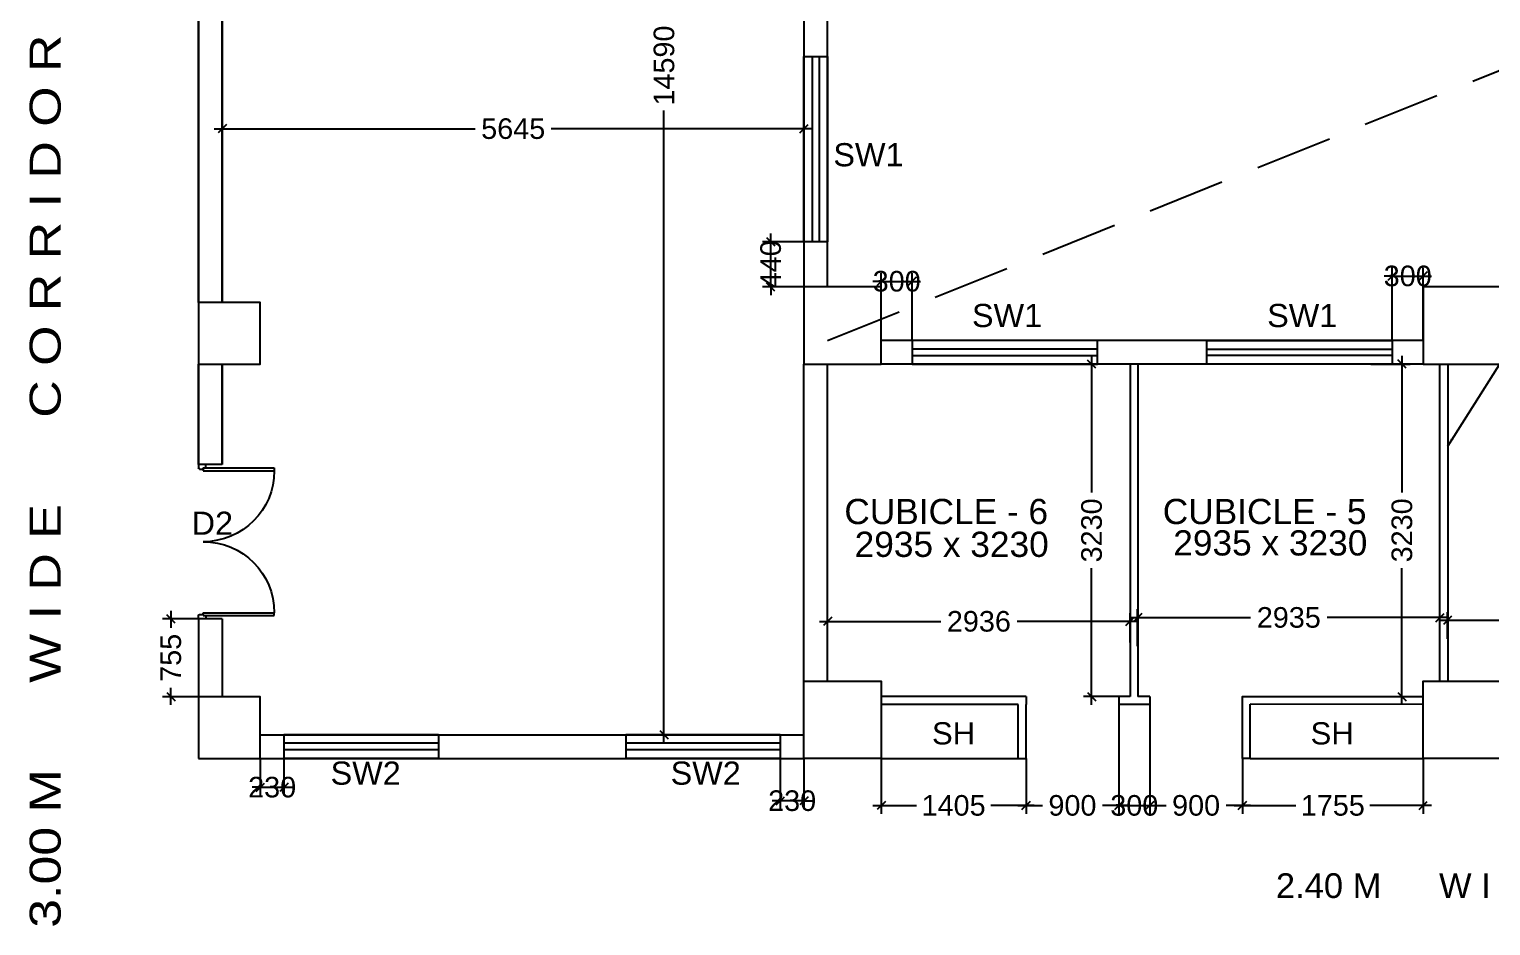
# Model space of a CAD drawing. Extents: x 7620542 to 7843793, y -6476226 to -6093835.
# Drawn here: x 7649897 to 7664083, y -6446034 to -6437325 of the extents above; entities that cross this region are included whole.
import ezdxf
from ezdxf.enums import TextEntityAlignment as Align

# ---------------------------------------------------------------- set-up
doc = ezdxf.new("R2010")
doc.units = 0
doc.header["$LTSCALE"] = 600
doc.header["$MEASUREMENT"] = 0
doc.header["$PDMODE"] = 35
doc.linetypes.add('HIDDEN2', pattern=[0.1875, 0.125, -0.0625])
doc.layers.get('0').update_dxf_attribs({"linetype": 'CONTINUOUS'})
doc.layers.get('Defpoints').update_dxf_attribs({"linetype": 'CONTINUOUS'})
for name, color, linetype in [('DOOR', 32, 'CONTINUOUS'), ('Duct', 8, 'CONTINUOUS'), ('joinery', 7, 'CONTINUOUS'), ('LA-column', 3, 'CONTINUOUS'), ('P Wall', 7, 'CONTINUOUS'), ('Room Dim', 1, 'CONTINUOUS'), ('Shleves', 7, 'CONTINUOUS'), ('TEXT', 6, 'CONTINUOUS'), ('TXT', 6, 'CONTINUOUS'), ('Walls', 7, 'CONTINUOUS'), ('WIN', 151, 'CONTINUOUS'), ('Working Dim', 5, 'CONTINUOUS')]:
    doc.layers.add(name, color=color, linetype=linetype)
doc.styles.add('ari', font='arial.ttf')
doc.styles.add('ARIAL', font='arial.ttf')
doc.dimstyles.new('int. dim', dxfattribs={"dimtxt": 450, "dimasz": 80, "dimexe": 80, "dimexo": 0, "dimgap": 70, "dimtad": 0, "dimdec": 0, "dimzin": 12, "dimdsep": 46, "dimtxsty": 'ari', "dimblk": 'OBLIQUE', "dimcen": 2, "dimdle": 80, "dimclrd": 256, "dimclre": 256, "dimclrt": 6, "dimadec": 0, "dimazin": 0, "dimtfac": 1, "dimtdec": 0, "dimtix": 1, "dimtmove": 2, "dimatfit": 3, "dimfxl": 1, "dimtolj": 1, "dimtzin": 0, "dimlwd": -1, "dimlwe": -1, "dimarcsym": 0})

# ---------------------------------------------------------------- blocks, each defined once
blk = doc.blocks.new('Z$W@#1275')
at = {"layer": 'DOOR'}
for p, q in [((73.06782003119588, 1499.977962647332), (0, 1499.977962647332)), ((0, 1499.977962647332), (0, 1467.097443633247)), ((0, 1467.097443633247), (1.826695499941707, 1467.097443633247)), ((10.96017300430685, 1456.137270628707), (10.96017300430685, 1457.963966129348)), ((10.96017300430685, 1456.137270628707), (47.49408301990479, 1456.137270628707)), ((47.49408301990479, 1467.097443633247), (736.4192433170974, 1467.097443633247)), ((47.49408301990479, 1467.097443633247), (47.49408301990479, 1438.914141621324)), ((47.49408301990479, 1456.137270628707), (47.49408301990479, 1467.097443633247)), ((47.49408301990479, 1467.097443633247), (73.06782003119588, 1467.097443633247)), ((47.49408301990479, 1438.914141621324), (736.4192433170974, 1438.914141621324)), ((73.06782003119588, 1467.097443633247), (73.06782003119588, 1499.977962647332)), ((736.4192433170974, 1467.097443633247), (736.4192433170974, 1438.914141621324)), ((0, 32.8805190139683), (1.826695499941707, 32.8805190139683)), ((0, 0), (0, 32.8805190139683)), ((73.06782003119588, 0), (0, 0)), ((10.96017300430685, 43.8406920186244), (10.96017300430685, 42.01399651786778)), ((10.96017300430685, 43.8406920186244), (47.49408301990479, 43.8406920186244)), ((47.49408301990479, 61.06382102600764), (736.4192433170974, 61.06382102600764)), ((47.49408301990479, 32.8805190139683), (47.49408301990479, 61.06382102600764)), ((47.49408301990479, 43.8406920186244), (47.49408301990479, 32.8805190139683)), ((47.49408301990479, 32.8805190139683), (736.4192433170974, 32.8805190139683)), ((47.49408301990479, 32.8805190139683), (73.06782003119588, 32.8805190139683)), ((73.06782003119588, 32.8805190139683), (73.06782003119588, 0)), ((736.4192433170974, 32.8805190139683), (736.4192433170974, 61.06382102600764))]:
    blk.add_line(p, q, dxfattribs=at)
for centre, start, end in [((10.96017300430685, 1467.097443633247), 180, 270), ((10.96017300430685, 32.8805190139683), 90, 180)]:
    blk.add_arc(centre, 9.13347750388912, start, end, dxfattribs=at)
at = {"layer": 'DOOR', "color": 145}
for centre, start, end in [((47.49408301990479, 1438.914141621324), 270, 0), ((47.49408301990479, 61.06382102600764), 0, 90)]:
    blk.add_arc(centre, 688.9251602976728, start, end, dxfattribs=at)
blk = doc.blocks.new('_Oblique')
at = {"color": 0, "linetype": 'ByBlock', "lineweight": -2}
blk.add_line((-0.5, -0.5), (0.5, 0.5), dxfattribs=at)
blk = doc.blocks.new('*D745')
at = {"layer": 'Defpoints', "color": 0, "transparency": 16777216}
for p in [(7657416.55122641, -6438291.97598238), (7651771.963846215, -6438874.152665258, 4.760015817903616), (7657416.55122641, -6438874.152665258, 1.372434956814717)]:
    blk.add_point(p, dxfattribs=at)
at = {"layer": 'Working Dim', "transparency": 16777216}
for p, q in [((7651771.963846215, -6438874.152665258), (7651771.963846215, -6438211.97598238)), ((7657416.55122641, -6438874.152665258), (7657416.55122641, -6438211.97598238)), ((7651691.963846215, -6438291.97598238), (7654224.871451729, -6438291.97598238)), ((7657496.55122641, -6438291.97598238), (7654963.643620896, -6438291.97598238))]:
    blk.add_line(p, q, dxfattribs=at)
at = {"layer": 'Working Dim', "transparency": 16777216, "xscale": 80, "yscale": 80, "zscale": 80, "rotation": 180}
blk.add_blockref('_Oblique', (7651771.963846215, -6438291.97598238), dxfattribs=at)
at = {"layer": 'Working Dim', "transparency": 16777216, "xscale": 80, "yscale": 80, "zscale": 80}
blk.add_blockref('_Oblique', (7657416.55122641, -6438291.97598238), dxfattribs=at)
at = {"layer": 'Working Dim', "color": 6, "transparency": 16777216, "insert": (7654594.257536313, -6438291.97598238), "char_height": 200, "attachment_point": 5, "style": 'ari'}
blk.add_mtext('\\A1;5645', dxfattribs=at)
blk = doc.blocks.new('*D746')
at = {"layer": 'Defpoints', "color": 0, "transparency": 16777216}
for p in [(7655398.798242161, -6429588.906405208, 4.76001581790365), (7656057.833688587, -6429588.906405208), (7655397.811812576, -6444178.79331865, 0.6807552645276065)]:
    blk.add_point(p, dxfattribs=at)
at = {"layer": 'Working Dim', "transparency": 16777216}
for p, q in [((7655398.798242161, -6429588.906405208), (7656137.833688587, -6429588.906405208)), ((7656057.833688587, -6429508.906405208), (7656057.833688587, -6437241.378306137)), ((7656057.833688587, -6444258.79331865), (7656057.833688587, -6438114.529738607)), ((7655397.811812576, -6444178.79331865), (7656137.833688587, -6444178.79331865))]:
    blk.add_line(p, q, dxfattribs=at)
at = {"layer": 'Working Dim', "transparency": 16777216, "xscale": 80, "yscale": 80, "zscale": 80}
for p, rotation in [((7656057.833688587, -6429588.906405208), 90), ((7656057.833688587, -6444178.79331865), 270)]:
    blk.add_blockref('_Oblique', p, dxfattribs=dict(at, rotation=rotation))
at = {"layer": 'Working Dim', "color": 6, "transparency": 16777216, "insert": (7656058.820118174, -6437677.954022371), "char_height": 200, "attachment_point": 5, "rotation": 90, "style": 'ari'}
blk.add_mtext('\\A1;14590', dxfattribs=at)
blk = doc.blocks.new('*D772')
at = {"layer": 'Defpoints', "color": 0, "transparency": 16777216}
for p in [(7660582.553040676, -6443077.895976027), (7657646.463598749, -6443281.659899146, 4.760015817903616), (7660582.553040676, -6443281.657073616, -19.52378092832805)]:
    blk.add_point(p, dxfattribs=at)
at = {"layer": 'Working Dim', "transparency": 16777216}
for p, q in [((7657646.463598749, -6443281.659899146), (7657646.463598749, -6442997.895976027)), ((7660582.553040676, -6443281.657073616), (7660582.553040676, -6442997.895976027)), ((7657566.463598749, -6443077.895976027), (7658744.235468416, -6443077.895976027)), ((7660662.553040676, -6443077.895976027), (7659484.781171008, -6443077.895976027))]:
    blk.add_line(p, q, dxfattribs=at)
at = {"layer": 'Working Dim', "transparency": 16777216, "xscale": 80, "yscale": 80, "zscale": 80, "rotation": 180}
blk.add_blockref('_Oblique', (7657646.463598749, -6443077.895976027), dxfattribs=at)
at = {"layer": 'Working Dim', "transparency": 16777216, "xscale": 80, "yscale": 80, "zscale": 80}
blk.add_blockref('_Oblique', (7660582.553040676, -6443077.895976027), dxfattribs=at)
at = {"layer": 'Working Dim', "color": 6, "transparency": 16777216, "insert": (7659114.508319712, -6443077.895976027), "char_height": 200, "attachment_point": 5, "style": 'ari'}
blk.add_mtext('\\A1;2936', dxfattribs=at)
blk = doc.blocks.new('*D773')
at = {"layer": 'Defpoints', "color": 0, "transparency": 16777216}
for p in [(7660209.191403732, -6440578.731224652), (7660473.053040616, -6440578.731224652, 5.131057828140911), (7660473.053040617, -6443808.309787278, -19.58505964830869)]:
    blk.add_point(p, dxfattribs=at)
at = {"layer": 'Working Dim', "transparency": 16777216}
for p, q in [((7660209.191403732, -6440498.731224652), (7660209.191403732, -6441825.294039389)), ((7660473.053040616, -6440578.731224652), (7660129.191403732, -6440578.731224652)), ((7660209.191403732, -6443888.309787278), (7660209.191403732, -6442561.74697254)), ((7660473.053040617, -6443808.309787278), (7660129.191403732, -6443808.309787278))]:
    blk.add_line(p, q, dxfattribs=at)
at = {"layer": 'Working Dim', "transparency": 16777216, "xscale": 80, "yscale": 80, "zscale": 80}
for p, rotation in [((7660209.191403732, -6440578.731224652), 90), ((7660209.191403732, -6443808.309787278), 270)]:
    blk.add_blockref('_Oblique', p, dxfattribs=dict(at, rotation=rotation))
at = {"layer": 'Working Dim', "color": 6, "transparency": 16777216, "insert": (7660209.191403734, -6442193.520505964), "char_height": 200, "attachment_point": 5, "rotation": 90, "style": 'ari'}
blk.add_mtext('\\A1;3230', dxfattribs=at)
blk = doc.blocks.new('*D774')
at = {"layer": 'Defpoints', "color": 0, "transparency": 16777216}
for p in [(7663590.053040677, -6443040.173494604), (7660655.553040676, -6443317.131536373, -19.52790841678982), (7663590.053040677, -6443317.131536373, -15.1036585776494)]:
    blk.add_point(p, dxfattribs=at)
at = {"layer": 'Working Dim', "transparency": 16777216}
for p, q in [((7660575.553040676, -6443040.173494604), (7661751.711635492, -6443040.173494604)), ((7660655.553040676, -6443317.131536373), (7660655.553040676, -6442960.173494604)), ((7663670.053040677, -6443040.173494604), (7662493.89444586, -6443040.173494604)), ((7663590.053040677, -6443317.131536373), (7663590.053040677, -6442960.173494604))]:
    blk.add_line(p, q, dxfattribs=at)
at = {"layer": 'Working Dim', "transparency": 16777216, "xscale": 80, "yscale": 80, "zscale": 80, "rotation": 180}
blk.add_blockref('_Oblique', (7660655.553040676, -6443040.173494604), dxfattribs=at)
at = {"layer": 'Working Dim', "transparency": 16777216, "xscale": 80, "yscale": 80, "zscale": 80}
blk.add_blockref('_Oblique', (7663590.053040677, -6443040.173494604), dxfattribs=at)
at = {"layer": 'Working Dim', "color": 6, "transparency": 16777216, "insert": (7662122.803040676, -6443040.173494604), "char_height": 200, "attachment_point": 5, "style": 'ari'}
blk.add_mtext('\\A1;2935', dxfattribs=at)
blk = doc.blocks.new('*D775')
at = {"layer": 'Defpoints', "color": 0, "transparency": 16777216}
for p in [(7662919.675343364, -6440577.731456461, -0.9705825396280776), (7663221.404949181, -6440577.731456461), (7663090.937195888, -6443808.137476184, -12.43530747238332)]:
    blk.add_point(p, dxfattribs=at)
at = {"layer": 'Working Dim', "transparency": 16777216}
for p, q in [((7663221.404949181, -6440497.731456461), (7663221.404949181, -6441824.707999747)), ((7662919.675343364, -6440577.731456461), (7663301.404949181, -6440577.731456461)), ((7663221.404949181, -6443888.137476184), (7663221.404949181, -6442561.160932899)), ((7663090.937195888, -6443808.137476184), (7663301.404949181, -6443808.137476184))]:
    blk.add_line(p, q, dxfattribs=at)
at = {"layer": 'Working Dim', "transparency": 16777216, "xscale": 80, "yscale": 80, "zscale": 80}
for p, rotation in [((7663221.404949181, -6440577.731456461), 90), ((7663221.404949181, -6443808.137476184), 270)]:
    blk.add_blockref('_Oblique', p, dxfattribs=dict(at, rotation=rotation))
at = {"layer": 'Working Dim', "color": 6, "transparency": 16777216, "insert": (7663221.404949183, -6442192.934466322), "char_height": 200, "attachment_point": 5, "rotation": 90, "style": 'ari'}
blk.add_mtext('\\A1;3230', dxfattribs=at)
blk = doc.blocks.new('*D776')
at = {"layer": 'Defpoints', "color": 0, "transparency": 16777216}
for p in [(7666597.553040678, -6443066.495867), (7663663.053040677, -6443248.105647718, -15.1036585776494), (7666597.553040678, -6443248.106175544, -10.56732404441936)]:
    blk.add_point(p, dxfattribs=at)
at = {"layer": 'Working Dim', "transparency": 16777216}
for p, q in [((7663583.053040677, -6443066.495867), (7664759.211635494, -6443066.495867)), ((7663663.053040677, -6443248.105647718), (7663663.053040677, -6442986.495867)), ((7666677.553040678, -6443066.495867), (7665501.394445862, -6443066.495867)), ((7666597.553040678, -6443248.106175544), (7666597.553040678, -6442986.495867))]:
    blk.add_line(p, q, dxfattribs=at)
at = {"layer": 'Working Dim', "transparency": 16777216, "xscale": 80, "yscale": 80, "zscale": 80, "rotation": 180}
blk.add_blockref('_Oblique', (7663663.053040677, -6443066.495867), dxfattribs=at)
at = {"layer": 'Working Dim', "transparency": 16777216, "xscale": 80, "yscale": 80, "zscale": 80}
blk.add_blockref('_Oblique', (7666597.553040678, -6443066.495867), dxfattribs=at)
at = {"layer": 'Working Dim', "color": 6, "transparency": 16777216, "insert": (7665130.303040678, -6443066.495867), "char_height": 200, "attachment_point": 5, "style": 'ari'}
blk.add_mtext('\\A1;2935', dxfattribs=at)
blk = doc.blocks.new('*D1036')
at = {"layer": 'Defpoints', "color": 0, "transparency": 16777216}
for p in [(7657186.660352939, -6444408.299372768), (7657416.551230484, -6444408.808345427, 2.28265235847357), (7657186.660352939, -6444820.358260684)]:
    blk.add_point(p, dxfattribs=at)
at = {"layer": 'Working Dim', "transparency": 16777216}
for p, q in [((7657186.660352939, -6444408.299372768), (7657186.660352939, -6444900.358260684)), ((7657416.551230484, -6444408.808345427), (7657416.551230484, -6444900.358260684)), ((7657186.660352939, -6444820.358260684), (7657106.660352939, -6444820.358260684)), ((7657416.551230484, -6444820.358260684), (7657186.660352939, -6444820.358260684)), ((7657416.551230484, -6444820.358260684), (7657496.551230484, -6444820.358260684))]:
    blk.add_line(p, q, dxfattribs=at)
at = {"layer": 'Working Dim', "transparency": 16777216, "xscale": 80, "yscale": 80, "zscale": 80}
blk.add_blockref('_Oblique', (7657186.660352939, -6444820.358260684), dxfattribs=at)
at = {"layer": 'Working Dim', "transparency": 16777216, "xscale": 80, "yscale": 80, "zscale": 80, "rotation": 180}
blk.add_blockref('_Oblique', (7657416.551230484, -6444820.358260684), dxfattribs=at)
at = {"layer": 'Working Dim', "color": 6, "transparency": 16777216, "insert": (7657301.605791711, -6444820.358260684), "char_height": 200, "attachment_point": 5, "style": 'ari'}
blk.add_mtext('\\A1;230', dxfattribs=at)
blk = doc.blocks.new('*D1037')
at = {"layer": 'Defpoints', "color": 0, "transparency": 16777216}
for p in [(7652139.054021665, -6444408.837211669), (7652369.171201205, -6444408.254749691), (7652369.171201205, -6444688.771259954)]:
    blk.add_point(p, dxfattribs=at)
at = {"layer": 'Working Dim', "transparency": 16777216}
for p, q in [((7652139.054021665, -6444408.837211669), (7652139.054021665, -6444768.771259954)), ((7652369.171201205, -6444408.254749691), (7652369.171201205, -6444768.771259954)), ((7652139.054021665, -6444688.771259954), (7652059.054021665, -6444688.771259954)), ((7652139.054021665, -6444688.771259954), (7652369.171201205, -6444688.771259954)), ((7652369.171201205, -6444688.771259954), (7652449.171201205, -6444688.771259954))]:
    blk.add_line(p, q, dxfattribs=at)
at = {"layer": 'Working Dim', "transparency": 16777216, "xscale": 80, "yscale": 80, "zscale": 80}
blk.add_blockref('_Oblique', (7652139.054021665, -6444688.771259954), dxfattribs=at)
at = {"layer": 'Working Dim', "transparency": 16777216, "xscale": 80, "yscale": 80, "zscale": 80, "rotation": 180}
blk.add_blockref('_Oblique', (7652369.171201205, -6444688.771259954), dxfattribs=at)
at = {"layer": 'Working Dim', "color": 6, "transparency": 16777216, "insert": (7652254.112611435, -6444688.771259954), "char_height": 200, "attachment_point": 5, "style": 'ari'}
blk.add_mtext('\\A1;230', dxfattribs=at)
blk = doc.blocks.new('*D1038')
at = {"layer": 'Defpoints', "color": 0, "transparency": 16777216}
for p in [(7651271.505359737, -6443053.871049018), (7651538.963846213, -6443053.871049018), (7651539.003299252, -6443808.751734295)]:
    blk.add_point(p, dxfattribs=at)
at = {"layer": 'Working Dim', "transparency": 16777216}
for p, q in [((7651538.963846213, -6443053.871049018), (7651191.505359737, -6443053.871049018)), ((7651271.505359737, -6442973.871049018), (7651271.505359737, -6443140.438267509)), ((7651271.505359737, -6443888.751734295), (7651271.505359737, -6443722.184515804)), ((7651539.003299252, -6443808.751734295), (7651191.505359737, -6443808.751734295))]:
    blk.add_line(p, q, dxfattribs=at)
at = {"layer": 'Working Dim', "transparency": 16777216, "xscale": 80, "yscale": 80, "zscale": 80}
for p, rotation in [((7651271.505359737, -6443053.871049018), 90), ((7651271.505359737, -6443808.751734295), 270)]:
    blk.add_blockref('_Oblique', p, dxfattribs=dict(at, rotation=rotation))
at = {"layer": 'Working Dim', "color": 6, "transparency": 16777216, "insert": (7651271.505359739, -6443431.311391655), "char_height": 200, "attachment_point": 5, "rotation": 90, "style": 'ari'}
blk.add_mtext('\\A1;755', dxfattribs=at)
blk = doc.blocks.new('*D1106')
at = {"layer": 'Defpoints', "color": 0, "transparency": 16777216}
for p in [(7658466.552368206, -6439774.404713964), (7658166.551230487, -6440348.731224651), (7658466.552368206, -6440348.731224651)]:
    blk.add_point(p, dxfattribs=at)
at = {"layer": 'Working Dim', "transparency": 16777216}
for p, q in [((7658166.551230487, -6439774.404713964), (7658086.551230487, -6439774.404713964)), ((7658166.551230487, -6440348.731224651), (7658166.551230487, -6439694.404713964)), ((7658166.551230487, -6439774.404713964), (7658466.552368206, -6439774.404713964)), ((7658466.552368206, -6440348.731224651), (7658466.552368206, -6439694.404713964)), ((7658466.552368206, -6439774.404713964), (7658546.552368206, -6439774.404713964))]:
    blk.add_line(p, q, dxfattribs=at)
at = {"layer": 'Working Dim', "transparency": 16777216, "xscale": 80, "yscale": 80, "zscale": 80}
blk.add_blockref('_Oblique', (7658166.551230487, -6439774.404713964), dxfattribs=at)
at = {"layer": 'Working Dim', "transparency": 16777216, "xscale": 80, "yscale": 80, "zscale": 80, "rotation": 180}
blk.add_blockref('_Oblique', (7658466.552368206, -6439774.404713964), dxfattribs=at)
at = {"layer": 'Working Dim', "color": 6, "transparency": 16777216, "insert": (7658316.551799347, -6439774.404713964), "char_height": 200, "attachment_point": 5, "style": 'ari'}
blk.add_mtext('\\A1;300', dxfattribs=at)
blk = doc.blocks.new('*D1107')
at = {"layer": 'Defpoints', "color": 0, "transparency": 16777216}
for p in [(7657094.373406768, -6439388.797413298), (7657416.55122641, -6439388.797413298), (7657416.551230484, -6439828.874503001, 5.131057828133635)]:
    blk.add_point(p, dxfattribs=at)
at = {"layer": 'Working Dim', "transparency": 16777216}
for p, q in [((7657094.373406768, -6439388.797413298), (7657094.373406768, -6439308.797413298)), ((7657416.55122641, -6439388.797413298), (7657014.373406768, -6439388.797413298)), ((7657094.373406768, -6439828.874503001), (7657094.373406768, -6439388.797413298)), ((7657416.551230484, -6439828.874503001), (7657014.373406768, -6439828.874503001)), ((7657094.373406768, -6439828.874503001), (7657094.373406768, -6439908.874503001))]:
    blk.add_line(p, q, dxfattribs=at)
at = {"layer": 'Working Dim', "transparency": 16777216, "xscale": 80, "yscale": 80, "zscale": 80}
for p, rotation in [((7657094.373406768, -6439388.797413298), 270), ((7657094.373406768, -6439828.874503001), 90)]:
    blk.add_blockref('_Oblique', p, dxfattribs=dict(at, rotation=rotation))
at = {"layer": 'Working Dim', "color": 6, "transparency": 16777216, "insert": (7657094.37340677, -6439608.835958148), "char_height": 200, "attachment_point": 5, "rotation": 90, "style": 'ari'}
blk.add_mtext('\\A1;440', dxfattribs=at)
blk = doc.blocks.new('*D1110')
at = {"layer": 'Defpoints', "color": 0, "transparency": 16777216}
for p in [(7663427.142217034, -6439722.9557089), (7663127.050862708, -6440348.731224651), (7663427.142217034, -6440348.731224651, 5.131057828133635)]:
    blk.add_point(p, dxfattribs=at)
at = {"layer": 'Working Dim', "transparency": 16777216}
for p, q in [((7663127.050862708, -6440348.731224651), (7663127.050862708, -6439642.9557089)), ((7663427.142217034, -6440348.731224651), (7663427.142217034, -6439642.9557089)), ((7663127.050862708, -6439722.9557089), (7663047.050862708, -6439722.9557089)), ((7663127.050862708, -6439722.9557089), (7663427.142217034, -6439722.9557089)), ((7663427.142217034, -6439722.9557089), (7663507.142217034, -6439722.9557089))]:
    blk.add_line(p, q, dxfattribs=at)
at = {"layer": 'Working Dim', "transparency": 16777216, "xscale": 80, "yscale": 80, "zscale": 80}
blk.add_blockref('_Oblique', (7663127.050862708, -6439722.9557089), dxfattribs=at)
at = {"layer": 'Working Dim', "transparency": 16777216, "xscale": 80, "yscale": 80, "zscale": 80, "rotation": 180}
blk.add_blockref('_Oblique', (7663427.142217034, -6439722.9557089), dxfattribs=at)
at = {"layer": 'Working Dim', "color": 6, "transparency": 16777216, "insert": (7663277.096539871, -6439722.9557089), "char_height": 200, "attachment_point": 5, "style": 'ari'}
blk.add_mtext('\\A1;300', dxfattribs=at)
blk = doc.blocks.new('*D1117')
at = {"layer": 'Defpoints', "color": 0, "transparency": 16777216}
for p in [(7658166.551230484, -6444408.808345422, 2.28265235847357), (7659571.966229492, -6444408.808345422, 0.4197666525502228), (7659571.966229492, -6444866.014851)]:
    blk.add_point(p, dxfattribs=at)
at = {"layer": 'Working Dim', "transparency": 16777216}
for p, q in [((7658166.551230484, -6444408.808345422), (7658166.551230484, -6444946.014851)), ((7659571.966229492, -6444408.808345422), (7659571.966229492, -6444946.014851)), ((7658086.551230484, -6444866.014851), (7658509.286015118, -6444866.014851)), ((7659651.966229492, -6444866.014851), (7659229.231444858, -6444866.014851))]:
    blk.add_line(p, q, dxfattribs=at)
at = {"layer": 'Working Dim', "transparency": 16777216, "xscale": 80, "yscale": 80, "zscale": 80, "rotation": 180}
blk.add_blockref('_Oblique', (7658166.551230484, -6444866.014851), dxfattribs=at)
at = {"layer": 'Working Dim', "transparency": 16777216, "xscale": 80, "yscale": 80, "zscale": 80}
blk.add_blockref('_Oblique', (7659571.966229492, -6444866.014851), dxfattribs=at)
at = {"layer": 'Working Dim', "color": 6, "transparency": 16777216, "insert": (7658869.258729988, -6444866.014851), "char_height": 200, "attachment_point": 5, "style": 'ari'}
blk.add_mtext('\\A1;1405', dxfattribs=at)
blk = doc.blocks.new('*D1120')
at = {"layer": 'Defpoints', "color": 0, "transparency": 16777216}
for p in [(7660473.054355525, -6443883.315134176), (7659571.966229492, -6444408.118685049, 0.4197666525502228), (7660473.054355525, -6444866.014851)]:
    blk.add_point(p, dxfattribs=at)
at = {"layer": 'Working Dim', "transparency": 16777216}
for p, q in [((7660473.054355525, -6443883.315134176), (7660473.054355525, -6444946.014851)), ((7659571.966229492, -6444408.118685049), (7659571.966229492, -6444946.014851)), ((7659491.966229492, -6444866.014851), (7659731.910019658, -6444866.014851)), ((7660553.054355525, -6444866.014851), (7660313.11056536, -6444866.014851))]:
    blk.add_line(p, q, dxfattribs=at)
at = {"layer": 'Working Dim', "transparency": 16777216, "xscale": 80, "yscale": 80, "zscale": 80, "rotation": 180}
blk.add_blockref('_Oblique', (7659571.966229492, -6444866.014851), dxfattribs=at)
at = {"layer": 'Working Dim', "transparency": 16777216, "xscale": 80, "yscale": 80, "zscale": 80}
blk.add_blockref('_Oblique', (7660473.054355525, -6444866.014851), dxfattribs=at)
at = {"layer": 'Working Dim', "color": 6, "transparency": 16777216, "insert": (7660022.510292509, -6444866.014851), "char_height": 200, "attachment_point": 5, "style": 'ari'}
blk.add_mtext('\\A1;900', dxfattribs=at)
blk = doc.blocks.new('*D1121')
at = {"layer": 'Defpoints', "color": 0, "transparency": 16777216}
for p in [(7660473.054355525, -6443883.315134176), (7660773.051725824, -6443883.315134176), (7660773.051725824, -6444866.014851)]:
    blk.add_point(p, dxfattribs=at)
at = {"layer": 'Working Dim', "transparency": 16777216}
for p, q in [((7660473.054355525, -6443883.315134176), (7660473.054355525, -6444946.014851)), ((7660773.051725824, -6443883.315134176), (7660773.051725824, -6444946.014851)), ((7660473.054355525, -6444866.014851), (7660393.054355525, -6444866.014851)), ((7660473.054355525, -6444866.014851), (7660773.051725824, -6444866.014851)), ((7660773.051725824, -6444866.014851), (7660853.051725824, -6444866.014851))]:
    blk.add_line(p, q, dxfattribs=at)
at = {"layer": 'Working Dim', "transparency": 16777216, "xscale": 80, "yscale": 80, "zscale": 80}
blk.add_blockref('_Oblique', (7660473.054355525, -6444866.014851), dxfattribs=at)
at = {"layer": 'Working Dim', "transparency": 16777216, "xscale": 80, "yscale": 80, "zscale": 80, "rotation": 180}
blk.add_blockref('_Oblique', (7660773.051725824, -6444866.014851), dxfattribs=at)
at = {"layer": 'Working Dim', "color": 6, "transparency": 16777216, "insert": (7660623.053040675, -6444866.014851), "char_height": 200, "attachment_point": 5, "style": 'ari'}
blk.add_mtext('\\A1;300', dxfattribs=at)
blk = doc.blocks.new('*D1122')
at = {"layer": 'Defpoints', "color": 0, "transparency": 16777216}
for p in [(7660773.051725824, -6443883.315134176), (7661672.629685358, -6444408.6421633, -17.56636530051939), (7661672.629685358, -6444866.014851)]:
    blk.add_point(p, dxfattribs=at)
at = {"layer": 'Working Dim', "transparency": 16777216}
for p, q in [((7660773.051725824, -6443883.315134176), (7660773.051725824, -6444946.014851)), ((7661672.629685358, -6444408.6421633), (7661672.629685358, -6444946.014851)), ((7660693.051725824, -6444866.014851), (7660932.24043274, -6444866.014851)), ((7661752.629685358, -6444866.014851), (7661513.440978442, -6444866.014851))]:
    blk.add_line(p, q, dxfattribs=at)
at = {"layer": 'Working Dim', "transparency": 16777216, "xscale": 80, "yscale": 80, "zscale": 80, "rotation": 180}
blk.add_blockref('_Oblique', (7660773.051725824, -6444866.014851), dxfattribs=at)
at = {"layer": 'Working Dim', "transparency": 16777216, "xscale": 80, "yscale": 80, "zscale": 80}
blk.add_blockref('_Oblique', (7661672.629685358, -6444866.014851), dxfattribs=at)
at = {"layer": 'Working Dim', "color": 6, "transparency": 16777216, "insert": (7661222.840705591, -6444866.014851), "char_height": 200, "attachment_point": 5, "style": 'ari'}
blk.add_mtext('\\A1;900', dxfattribs=at)
blk = doc.blocks.new('*D1123')
at = {"layer": 'Defpoints', "color": 0, "transparency": 16777216}
for p in [(7661672.629685358, -6444408.6421633, -17.56636530051939), (7663427.14221605, -6444408.6421633, 2.091664755327656), (7663427.14221605, -6444866.014851)]:
    blk.add_point(p, dxfattribs=at)
at = {"layer": 'Working Dim', "transparency": 16777216}
for p, q in [((7661672.629685358, -6444408.6421633), (7661672.629685358, -6444946.014851)), ((7663427.14221605, -6444408.6421633), (7663427.14221605, -6444946.014851)), ((7661592.629685358, -6444866.014851), (7662189.913235834, -6444866.014851)), ((7663507.14221605, -6444866.014851), (7662909.858665574, -6444866.014851))]:
    blk.add_line(p, q, dxfattribs=at)
at = {"layer": 'Working Dim', "transparency": 16777216, "xscale": 80, "yscale": 80, "zscale": 80, "rotation": 180}
blk.add_blockref('_Oblique', (7661672.629685358, -6444866.014851), dxfattribs=at)
at = {"layer": 'Working Dim', "transparency": 16777216, "xscale": 80, "yscale": 80, "zscale": 80}
blk.add_blockref('_Oblique', (7663427.14221605, -6444866.014851), dxfattribs=at)
at = {"layer": 'Working Dim', "color": 6, "transparency": 16777216, "insert": (7662549.885950704, -6444866.014851), "char_height": 200, "attachment_point": 5, "style": 'ari'}
blk.add_mtext('\\A1;1755', dxfattribs=at)

msp = doc.modelspace()

# ---------------------------------------------------------------- linework, layer by layer
at = {"layer": 'Duct', "color": 8, "linetype": 'HIDDEN2', "ltscale": 10}
for p, q in [((7657646.55122641, -6440348.797426344, -14.83048742369396), (7674345.05254103, -6433628.083883002, -14.83048742369396)), ((7657646.551218553, -6440348.797839263, -14.83048742369396), (7674345.05254103, -6433628.084292759, -14.83048742369396))]:
    msp.add_line(p, q, dxfattribs=at)
at = {"layer": 'LA-column', "color": 2, "flags": 128}
for points, elevation in [([(7657416.551230484, -6440578.874503001), (7658166.551230484, -6440578.874503001), (7658166.551230484, -6439828.874503001), (7657416.551230484, -6439828.874503001)], -9.699429595560327), ([(7663427.142217034, -6440578.874503001), (7664177.142217034, -6440578.874503001), (7664177.142217034, -6439828.874503001), (7663427.142217034, -6439828.874503001)], -9.699429595560327), ([(7651539.003299252, -6440578.751734295), (7652139.003299252, -6440578.751734295), (7652139.003299252, -6439978.751734295), (7651539.003299252, -6439978.751734295)], -14.83048742369396), ([(7658166.551230484, -6444408.808345422), (7657416.551230484, -6444408.808345427), (7657416.551230484, -6443658.808345427), (7658166.551230484, -6443658.808345422)], -12.54783506522039), ([(7664177.14221605, -6443658.840340136), (7664177.14221605, -6444408.840340136), (7663427.14221605, -6444408.840340136), (7663427.14221605, -6443658.840340136)], -12.73882266836631), ([(7651539.003299252, -6444408.751734295), (7652139.003299252, -6444408.751734295), (7652139.003299252, -6443808.751734295), (7651539.003299252, -6443808.751734295)], -14.83048742369396)]:
    msp.add_lwpolyline(points, close=True, dxfattribs=dict(at, elevation=elevation))
at = {"layer": 'P Wall', "color": 31, "linetype": 'Continuous'}
for p, q in [((7660582.553040677, -6440578.461317987, -14.83048742369396), (7660582.553040677, -6443808.311803334, -14.83048742369396)), ((7660657.553040677, -6440578.461317987, -14.83048742369396), (7660657.553040677, -6443808.31311815, -14.83048742369396)), ((7659571.964914278, -6443808.272932161, -14.83048742369396), (7658166.463598748, -6443808.247479678, -14.83048742369396)), ((7659496.966229926, -6443883.271573994, -14.83048742369396), (7658166.463598748, -6443883.247479678, -14.83048742369396)), ((7659496.966229493, -6444408.116856241, -14.41072077114374), (7659496.966229492, -6443883.295526047, -14.41072077114374)), ((7659571.964912244, -6443808.156886176, -14.83048742369396), (7659571.966229492, -6443883.295526047, -14.83048742369396)), ((7659571.966229492, -6444408.118685049, -14.41072077114374), (7659571.966229492, -6443883.295526047, -14.41072077114374)), ((7660582.553040677, -6443808.311803334, -14.83048742369396), (7660473.053040617, -6443808.309787278, -14.83048742369396)), ((7660473.053040617, -6443808.309787278, -14.83048742369396), (7660473.054355525, -6443883.315134176, -14.83048742369396)), ((7660773.051725824, -6443883.315134176, -14.83048742369396), (7660473.054355432, -6443883.309787304, -14.83048742369396)), ((7660773.053040639, -6443808.315134202, -14.83048742369396), (7660657.553040677, -6443808.31311815, -14.83048742369396)), ((7660773.053040675, -6443808.31311815, -14.83048742369396), (7660773.051725824, -6443883.315134176, -14.83048742369396)), ((7661747.629685358, -6444408.642219659, -32.39685272421335), (7661747.630080289, -6443883.081589065, -32.39685272421335)), ((7659496.966229493, -6444408.116856239, -14.41072077114374), (7659571.966229492, -6444408.118685049, -14.41072077114374)), ((7661747.629688954, -6444408.6421633, -32.39685272421335), (7661672.629685358, -6444408.6421633, -32.39685272421335))]:
    msp.add_line(p, q, dxfattribs=at)
at = {"layer": 'P Wall', "color": 31, "linetype": 'Continuous', "elevation": -14.83048742369396}
for points in [[(7663590.053040677, -6443658.914710538), (7663590.053040677, -6440578.244265997)], [(7663665.053040677, -6440578.244265997), (7663665.053040677, -6443658.914710538)], [(7661672.629685362, -6444408.6421633), (7661672.630136647, -6443808.081532699), (7663426.964379822, -6443808.150730389)], [(7663426.964379822, -6443883.177989603), (7661747.630080286, -6443883.085656361)]]:
    msp.add_lwpolyline(points, dxfattribs=at)
at = {"layer": 'Shleves', "color": 8}
for p, q in [((7658166.463598748, -6444408.084413086, -14.41072077114374), (7659496.966229493, -6444408.116856239, -14.41072077114374)), ((7661747.542054041, -6444408.08710408, -32.39685272421775), (7663427.14221605, -6444408.128059673, -32.39685272421775))]:
    msp.add_line(p, q, dxfattribs=at)
at = {"layer": 'Walls', "linetype": 'Continuous'}
for p, q in [((7651538.963846215, -6439978.80274021, -14.83048742369396), (7651538.963846215, -6433638.751734296, -14.83048742369396)), ((7651538.963846215, -6433638.751734296, -14.83048742369396), (7651538.963846215, -6439978.80274021, -14.83048742369396)), ((7651768.963846215, -6433638.751734296, -14.83048742369396), (7651768.963846215, -6439978.80274021, -14.83048742369396)), ((7651768.963846215, -6439978.80274021, -14.83048742369396), (7651768.963846215, -6433638.751734296, -14.83048742369396)), ((7657416.55122641, -6433788.797351652, -14.83048742369396), (7657416.55122641, -6439828.844553207, -14.83048742369396)), ((7657646.55122641, -6439828.844553207, -14.83048742369396), (7657646.55122641, -6433788.79737416, -14.83048742369396)), ((7663427.052000429, -6440348.731224651, -14.83048742369396), (7658166.551230487, -6440348.731224651, -14.83048742369396)), ((7651538.963846213, -6441553.871047877, -14.83048742369396), (7651538.963846215, -6440579.068985327, -14.83048742369396)), ((7651538.963846215, -6440579.068985327, -14.83048742369396), (7651538.963846213, -6441553.871047877, -14.83048742369396)), ((7651768.963846215, -6440578.837218014, -14.83048742369396), (7651768.963846215, -6441553.871047877, -14.83048742369396)), ((7651768.963846215, -6441553.871047877, -14.83048742369396), (7651768.963846215, -6440578.837218014, -14.83048742369396)), ((7657416.463598748, -6443658.80997231, -14.83048742369396), (7657416.463598748, -6440578.090022651, -14.83048742369396)), ((7657646.463598748, -6443658.80997231, -14.83048742369396), (7657646.463598748, -6440578.589425926, -14.83048742369396)), ((7663427.052000429, -6440578.731224651, -14.83048742369396), (7658166.551230487, -6440578.731224651, -14.83048742369396)), ((7651768.963846213, -6441553.871047877, -14.83048742369396), (7651538.963846226, -6441553.871047877, -14.83048742369396)), ((7651538.963846213, -6443053.871049017, -14.83048742369396), (7651538.963846215, -6443808.83721167, -14.83048742369396)), ((7651768.963846213, -6443053.871049017, -14.83048742369396), (7651538.963846226, -6443053.871049017, -14.83048742369396)), ((7651768.963846215, -6443053.871049017, -14.83048742369396), (7651768.963846215, -6443808.837211669, -14.83048742369396)), ((7652139.054021665, -6444179.198474167, -14.83048742369396), (7657416.551230487, -6444178.808344799, -14.83048742369396)), ((7652139.054021665, -6444408.837211669, -14.83048742369396), (7657416.551230487, -6444408.447082303, -14.83048742369396))]:
    msp.add_line(p, q, dxfattribs=at)
at = {"layer": 'WIN', "linetype": 'Continuous'}
for p, q in [((7652369.171201205, -6444178.254534999, -14.83048742369396), (7652369.171201205, -6444408.254749691, -14.83048742369396)), ((7653869.171201205, -6444178.254534999, -14.83048742369396), (7653869.171201205, -6444408.254749691, -14.83048742369396)), ((7655686.660295946, -6444178.299604097, -14.83048742369396), (7655686.660295946, -6444408.29981879, -14.83048742369396)), ((7657186.660295946, -6444178.299604097, -14.83048742369396), (7657186.660295946, -6444408.29981879, -14.83048742369396))]:
    msp.add_line(p, q, dxfattribs=at)
at = {"layer": 'WIN', "linetype": 'Continuous', "elevation": -14.83048742369396}
for points in [[(7657646.55145822, -6437588.797413298), (7657646.55145822, -6439388.797413298), (7657416.55122641, -6439388.797413298), (7657416.55122641, -6437588.797413298)], [(7657646.55145822, -6437588.797413298), (7657646.55145822, -6439388.797413298), (7657416.55122641, -6439388.797413298), (7657416.55122641, -6437588.797413298)], [(7657563.767997536, -6437588.797413298), (7657563.767997536, -6439388.797413298), (7657499.334687094, -6439388.797413298), (7657499.334687094, -6437588.797413298)], [(7657563.767997536, -6437588.797413298), (7657563.767997536, -6439388.797413298), (7657499.334687094, -6439388.797413298), (7657499.334687094, -6437588.797413298)], [(7660266.552368206, -6440348.731224651), (7658466.552368206, -6440348.731224651), (7658466.552368206, -6440578.731456461), (7660266.552368206, -6440578.731456461)], [(7661327.050862708, -6440348.731224651), (7663127.050862708, -6440348.731224651), (7663127.050862708, -6440578.731456461), (7661327.050862708, -6440578.731456461)], [(7660266.552368206, -6440431.514685336), (7658466.552368206, -6440431.514685336), (7658466.552368206, -6440495.947995777), (7660266.552368206, -6440495.947995777)], [(7661327.050862708, -6440431.514685336), (7663127.050862708, -6440431.514685336), (7663127.050862708, -6440495.947995777), (7661327.050862708, -6440495.947995777)]]:
    msp.add_lwpolyline(points, close=True, dxfattribs=at)
for points in [[(7653869.171258198, -6444178.254088977), (7652369.171201205, -6444178.254534999)], [(7657186.660352939, -6444178.299158076), (7655686.660295946, -6444178.299604097)], [(7653869.171258198, -6444261.038656389), (7652369.171258198, -6444261.038210368)], [(7653869.171258198, -6444325.470842985), (7652369.171258198, -6444325.471289007)], [(7657186.660352939, -6444261.083725488), (7655686.660352939, -6444261.083279466)], [(7657186.660352939, -6444325.515912084), (7655686.660352939, -6444325.516358105)], [(7653869.171258198, -6444408.25430367), (7652369.171258198, -6444408.254749691)], [(7657186.660352939, -6444408.299372768), (7655686.660352939, -6444408.29981879)]]:
    msp.add_lwpolyline(points, dxfattribs=at)

# ---------------------------------------------------------------- block references
at = {"layer": 'DOOR', "xscale": -1.000014692544937, "yscale": 1.000014692544937, "zscale": 1.000014691022496, "rotation": 180}
msp.add_blockref('Z$W@#1275', (7651538.963846226, -6441553.871047877, -14.83048742369396), dxfattribs=at)

# ---------------------------------------------------------------- texts
at = {"layer": 'joinery', "style": 'ari'}
for s, p in [('SW1', (7658042.587252587, -6438656.611941441, -14.83048742369396)), ('SW1', (7659387.976052743, -6440218.470077221, -14.83048742369396)), ('SW1', (7662253.512580627, -6440218.470077221, -14.83048742369396)), ('D2', (7651673.989436199, -6442236.315081003, -14.83048742369396)), ('SW2', (7653162.257617695, -6444663.735455555, -14.83048742369396)), ('SW2', (7656462.828503628, -6444663.780524653, -14.83048742369396))]:
    msp.add_text(s, height=225, dxfattribs=at).set_placement(p, align=Align.CENTER)
at = {"layer": 'Room Dim', "style": 'ARIAL'}
for p in [(7658850.675372072, -6442451.043617393, -14.83048742369396), (7661943.424971813, -6442437.316888379, -14.83048742369396)]:
    msp.add_text('2935 x 3230', height=245, dxfattribs=at).set_placement(p, align=Align.CENTER)
at = {"layer": 'Shleves', "color": 10, "style": 'ARIAL', "width": 0.9999999875823657}
for p in [(7658659.251545266, -6444272.869219232, -50.65835812788274), (7662334.272116528, -6444272.937081657, -50.65835812788274)]:
    msp.add_text('SH', height=216.0000005364418, dxfattribs=at).set_placement(p)
at = {"layer": 'TEXT', "color": 7, "style": 'ARIAL'}
for s, p in [('CUBICLE - 6', (7658797.403568655, -6442132.317714724, -14.83048742369396)), ('CUBICLE - 5', (7661888.147711372, -6442132.317714724, -14.83048742369396))]:
    msp.add_text(s, height=245, dxfattribs=at).set_placement(p, align=Align.CENTER)
at = {"layer": 'TXT', "color": 7, "style": 'ARIAL', "width": 1.2}
msp.add_text('3.00 M      W I D E      C O R R I D O R', height=300.5217391304348, rotation=90, dxfattribs=at).set_placement((7650201.514981181, -6441715.316428171, -14.83048742369396), align=Align.CENTER)
at = {"layer": 'TXT', "color": 7, "style": 'ARIAL'}
msp.add_text('2.40 M      W I D E      C O R R I D O R', height=240, dxfattribs=at).set_placement((7664884.379053968, -6445764.387716086, -14.83048742369396), align=Align.CENTER)

# ---------------------------------------------------------------- dimensions: what is measured, and where the dimension line sits
at = {"layer": 'Working Dim'}
dim = msp.add_linear_dim(base=(7656057.833688587, -6429588.906405208, -14.83048742369396), p1=(7655397.811812576, -6444178.79331865, -14.14973215916635), p2=(7655398.798242161, -6429588.906405208, -10.07047160579031), angle=90, dimstyle='int. dim', override={"dimtxt": 200}, dxfattribs=at)
dim.commit()
dim.dimension.update_dxf_attribs({"geometry": '*D746', "text_midpoint": (7656058.820118174, -6437677.954022371, -14.83048742369396), "dimtype": 160})
for base, p1, p2, override, picture, middle in [((7657416.55122641, -6438291.97598238, -14.83048742369396), (7651771.963846215, -6438874.152665258, -10.07047160579035), (7657416.55122641, -6438874.152665258, -13.45805246687924), {"dimtxt": 200}, '*D745', (7654594.257536313, -6438291.97598238, -14.83048742369396)), ((7658466.552368206, -6439774.404713964, -14.83048742369396), (7658166.551230487, -6440348.731224651, -14.83048742369396), (7658466.552368206, -6440348.731224651, -14.83048742369396), {"dimtxt": 200, "dimarcsym": 1}, '*D1106', (7658316.551799347, -6439774.404713964, -14.83048742369396)), ((7663427.142217034, -6439722.9557089, -14.83048742369396), (7663127.050862708, -6440348.731224651, -14.83048742369396), (7663427.142217034, -6440348.731224651, -9.699429595560327), {"dimtxt": 200, "dimarcsym": 1}, '*D1110', (7663277.096539871, -6439722.9557089, -14.83048742369396)), ((7663590.053040677, -6443040.173494604, -14.83048742369396), (7660655.553040676, -6443317.131536373, -34.35839584048378), (7663590.053040677, -6443317.131536373, -29.93414600134336), {"dimtxt": 200}, '*D774', (7662122.803040676, -6443040.173494604, -14.83048742369396)), ((7660582.553040676, -6443077.895976027, -14.83048742369396), (7657646.463598749, -6443281.659899146, -10.07047160579035), (7660582.553040676, -6443281.657073616, -34.35426835202201), {"dimtxt": 200}, '*D772', (7659114.508319712, -6443077.895976027, -14.83048742369396)), ((7666597.553040678, -6443066.495867, -14.83048742369396), (7663663.053040677, -6443248.105647718, -29.93414600134336), (7666597.553040678, -6443248.106175544, -25.39781146811332), {"dimtxt": 200}, '*D776', (7665130.303040678, -6443066.495867, -14.83048742369396)), ((7660773.051725824, -6444866.014851, -14.83048742369396), (7660473.054355525, -6443883.315134176, -14.83048742369396), (7660773.051725824, -6443883.315134176, -14.83048742369396), {"dimtxt": 200, "dimarcsym": 1}, '*D1121', (7660623.053040675, -6444866.014851, -14.83048742369396)), ((7661672.629685358, -6444866.014851, -14.83048742369396), (7660773.051725824, -6443883.315134176, -14.83048742369396), (7661672.629685358, -6444408.6421633, -32.39685272421335), {"dimtxt": 200, "dimarcsym": 1}, '*D1122', (7661222.840705591, -6444866.014851, -14.83048742369396)), ((7652369.171201205, -6444688.771259954, -14.83048742369396), (7652139.054021665, -6444408.837211669, -14.83048742369396), (7652369.171201205, -6444408.254749691, -14.83048742369396), {"dimtxt": 200, "dimarcsym": 1}, '*D1037', (7652254.112611435, -6444688.771259954, -14.83048742369396)), ((7657186.660352939, -6444820.358260684, -14.83048742369396), (7657416.551230484, -6444408.808345427, -12.54783506522039), (7657186.660352939, -6444408.299372768, -14.83048742369396), {"dimtxt": 200, "dimarcsym": 1}, '*D1036', (7657301.605791711, -6444820.358260684, -14.83048742369396)), ((7659571.966229492, -6444866.014851, -14.83048742369396), (7658166.551230484, -6444408.808345422, -12.54783506522039), (7659571.966229492, -6444408.808345422, -14.41072077114374), {"dimtxt": 200, "dimarcsym": 1}, '*D1117', (7658869.258729988, -6444866.014851, -14.83048742369396)), ((7663427.14221605, -6444866.014851, -14.83048742369396), (7661672.629685358, -6444408.6421633, -32.39685272421335), (7663427.14221605, -6444408.6421633, -12.73882266836631), {"dimtxt": 200, "dimarcsym": 1}, '*D1123', (7662549.885950704, -6444866.014851, -14.83048742369396))]:
    dim = msp.add_linear_dim(base=base, p1=p1, p2=p2, dimstyle='int. dim', override=override, dxfattribs=at)
    dim.commit()
    dim.dimension.update_dxf_attribs({"geometry": picture, "text_midpoint": middle})
for base, p1, p2, override, picture, middle in [((7657094.373406768, -6439388.797413298, -14.83048742369396), (7657416.551230484, -6439828.874503001, -9.699429595560327), (7657416.55122641, -6439388.797413298, -14.83048742369396), {"dimtxt": 200, "dimarcsym": 1}, '*D1107', (7657094.37340677, -6439608.835958148, -14.83048742369396)), ((7660209.191403732, -6440578.731224652, -14.83048742369396), (7660473.053040617, -6443808.309787278, -34.41554707200265), (7660473.053040616, -6440578.731224652, -9.69942959555305), {"dimtxt": 200}, '*D773', (7660209.191403734, -6442193.520505964, -14.83048742369396)), ((7663221.404949181, -6440577.731456461, -14.83048742369396), (7663090.937195888, -6443808.137476184, -27.26579489607728), (7662919.675343364, -6440577.731456461, -15.80106996332204), {"dimtxt": 200}, '*D775', (7663221.404949183, -6442192.934466322, -14.83048742369396)), ((7651271.505359737, -6443053.871049018, -14.83048742369396), (7651539.003299252, -6443808.751734295, -14.83048742369396), (7651538.963846213, -6443053.871049018, -14.83048742369396), {"dimtxt": 200, "dimarcsym": 1}, '*D1038', (7651271.505359739, -6443431.311391655, -14.83048742369396))]:
    dim = msp.add_linear_dim(base=base, p1=p1, p2=p2, angle=90, dimstyle='int. dim', override=override, dxfattribs=at)
    dim.commit()
    dim.dimension.update_dxf_attribs({"geometry": picture, "text_midpoint": middle})
dim = msp.add_linear_dim(base=(7660473.054355525, -6444866.014851, -14.83048742369396), p1=(7659571.966229492, -6444408.118685049, -14.41072077114374), p2=(7660473.054355525, -6443883.315134176, -14.83048742369396), text='900', dimstyle='int. dim', override={"dimtxt": 200, "dimarcsym": 1}, dxfattribs=at)
dim.commit()
dim.dimension.update_dxf_attribs({"geometry": '*D1120', "text_midpoint": (7660022.510292509, -6444866.014851, -14.83048742369396)})

# ---------------------------------------------------------------- leaders
at = {"layer": 'Working Dim', "color": 7}
msp.add_leader([(7663665.053040677, -6441374.410722158, -14.83048742369396), (7665131.451347448, -6439054.566836105, -14.83048742369396), (7665448.797766849, -6439063.221162712, -14.83048742369396)], dimstyle='int. dim', override={"dimtxt": 200, "dimgap": 70, "dimtad": 0, "dimarcsym": 1}, dxfattribs=at)

doc.saveas('drawing.dxf')
